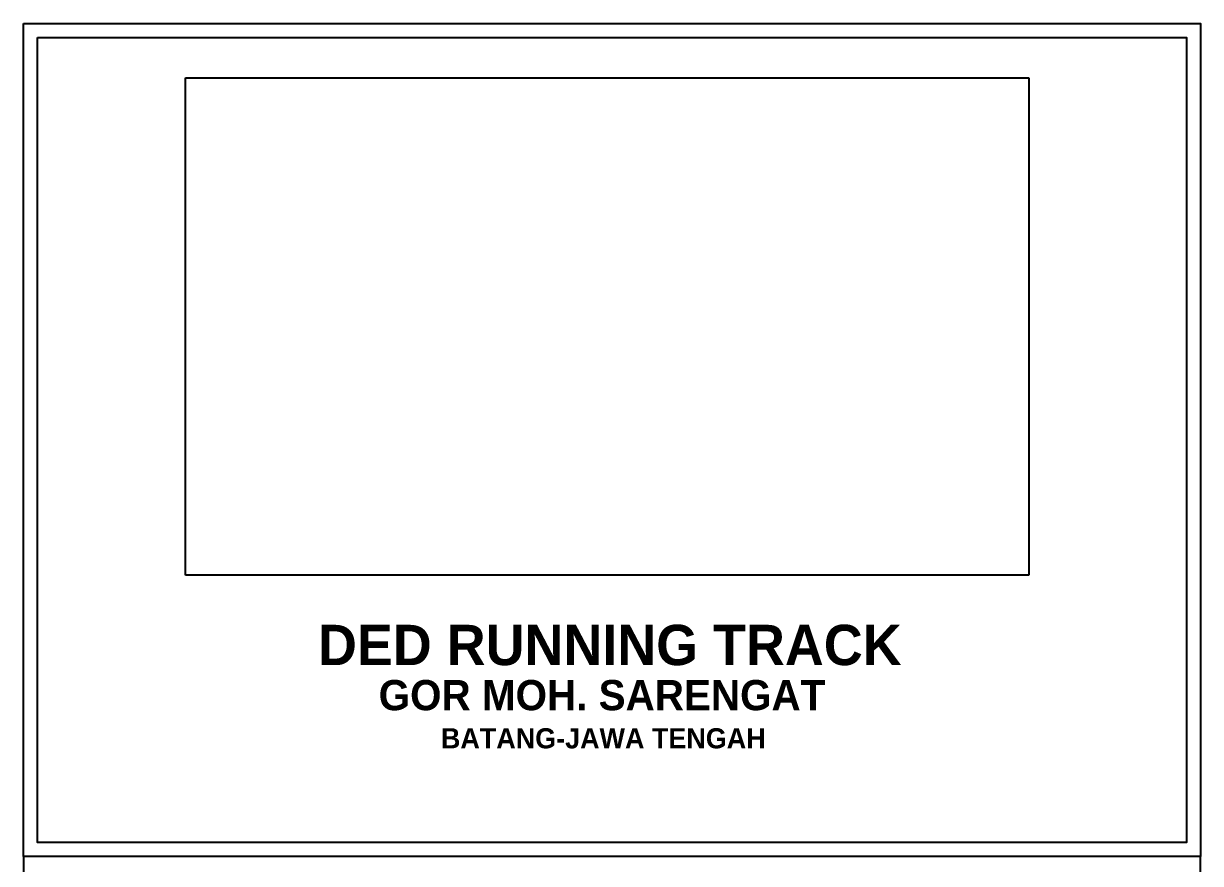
# Model space of a CAD drawing. Header units: centimetres. Extents: x -292707 to 138715, y -53922 to 66277.
# Drawn here: x 12715.2 to 13135.2, y 10897.3 to 11196.8 of the extents above; entities that cross this region are included whole.
import ezdxf

# ---------------------------------------------------------------- set-up
doc = ezdxf.new("R2010")
doc.units = ezdxf.units.CM
doc.layers.add('A-ALINE-1', color=91, linetype='Continuous')
doc.layers.add('A-TEXT', color=254, linetype='Continuous')
doc.styles.add('Scale 10', font='GOTHICB.TTF', dxfattribs={"height": 4})
picture_1 = doc.add_image_def('image1.png', size_in_pixel=(1473, 868))

# ---------------------------------------------------------------- blocks, each defined once
blk = doc.blocks.new('jhgkjhkjhkjh')
at = {"layer": 'Defpoints'}
blk.add_lwpolyline([(-1296.61, 926.53), (-876.61, 926.53), (-876.61, 1223.53), (-1296.61, 1223.53)], close=True, dxfattribs=at)

msp = doc.modelspace()

# ---------------------------------------------------------------- linework, layer by layer
at = {"layer": 'A-ALINE-1', "ltscale": 5}
msp.add_lwpolyline([(12720.23, 11191.78), (13130.23, 11191.78), (13130.23, 10904.78), (12720.23, 10904.78)], close=True, dxfattribs=at)
at = {"layer": 'Defpoints', "ltscale": 5}
msp.add_lwpolyline([(12715.23, 11196.78), (13135.23, 11196.78), (13135.23, 10899.78), (12715.23, 10899.78)], close=True, dxfattribs=at)

# ---------------------------------------------------------------- block references
at = {"layer": 'A-TEXT'}
msp.add_blockref('jhgkjhkjhkjh', (14011.84, 9676.25), dxfattribs=at)

# ---------------------------------------------------------------- texts
at = {"ltscale": 5, "attachment_point": 1, "style": 'Scale 10'}
for s, insert, char_height in [('\\pi73.70134;DED RUNNING TRACK', (12746.61, 10982.38), 14.3769), ('\\pi95.35461;GOR MOH. SARENGAT', (12746.61, 10962.69), 10.7827), ('\\pi117.57719;BATANG-JAWA TENGAH', (12746.61, 10945.51), 7.1884)]:
    msp.add_mtext_dynamic_manual_height_columns(s, width=349.1871, gutter_width=1377.92, heights=[0], dxfattribs=dict(at, insert=insert, char_height=char_height))

# ---------------------------------------------------------------- pictures from other files: only their frames are drawn
at = {"ltscale": 5}
image = msp.add_image(picture_1, insert=(12773.03, 11000.05), size_in_units=(300.91, 177.32), dxfattribs=at)
image.dxf.flags = 7

doc.saveas('drawing.dxf')
